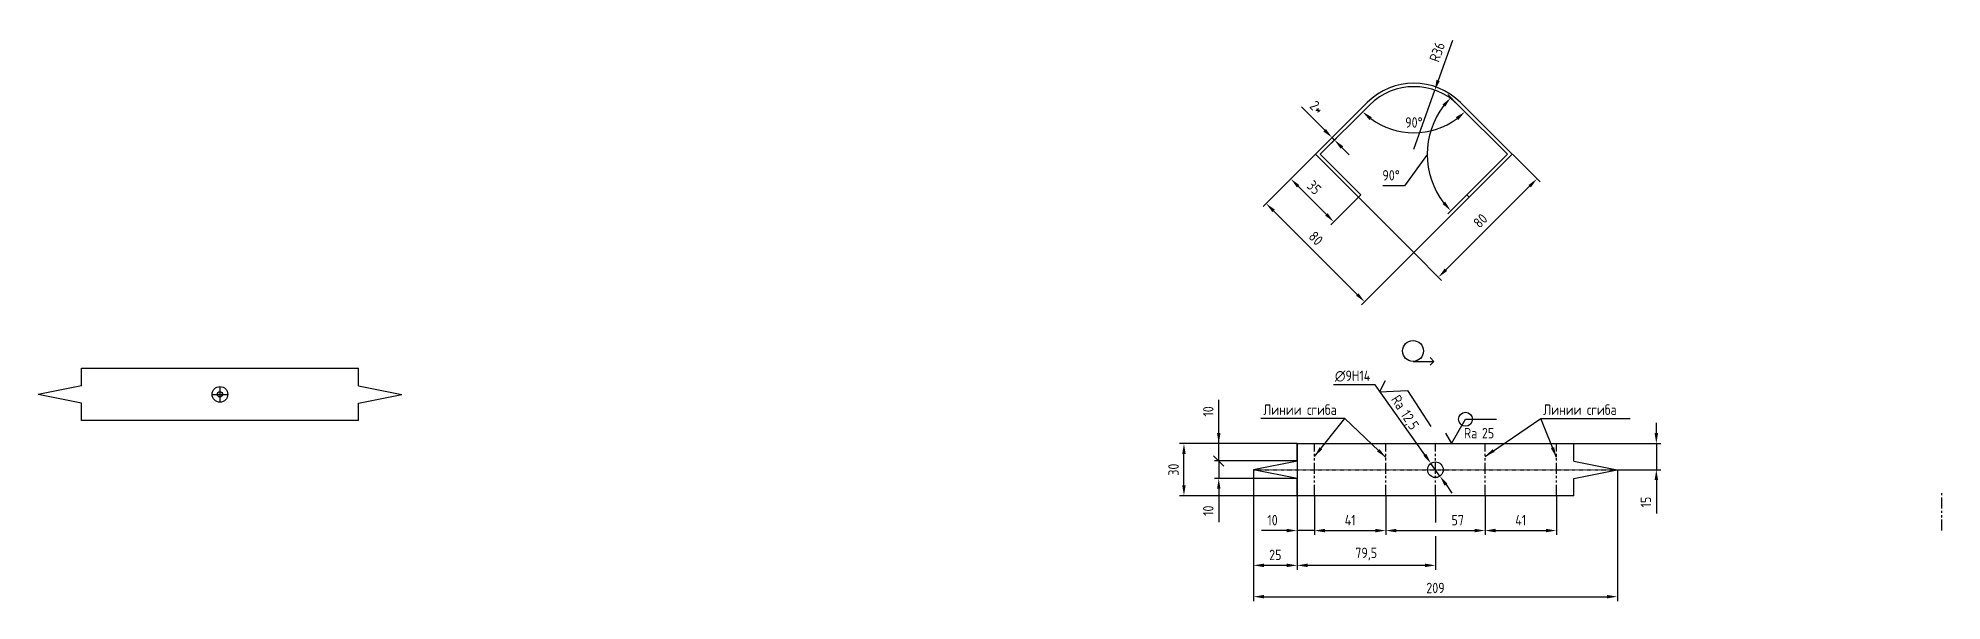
# Model space of a CAD drawing. Header units: millimetres. Extents: x 536 to 1630, y 483 to 806.
import ezdxf
from ezdxf.enums import TextEntityAlignment as Align

# ---------------------------------------------------------------- set-up
doc = ezdxf.new("R2010")
doc.units = ezdxf.units.MM
doc.header["$LTSCALE"] = 0.2
doc.linetypes.add('CENTER', pattern=[2, 1.25, -0.25, 0.25, -0.25])
doc.linetypes.add('PHANTOM', pattern=[63.5, 31.75, -6.35, 6.35, -6.35, 6.35, -6.35])
for name, color, linetype in [('Cent', 5, 'CENTER'), ('Con', 6, 'Continuous'), ('Cont', 6, 'Continuous'), ('DIM', 7, 'Continuous'), ('Phan', 5, 'PHANTOM'), ('Text', 3, 'Continuous'), ('Textb', 6, 'Continuous')]:
    doc.layers.add(name, color=color, linetype=linetype)
doc.styles.add('Style1', font='romans.shx', dxfattribs={"width": 0.8})
doc.dimstyles.new('2Dia', dxfattribs={"dimscale": 2, "dimtxt": 3, "dimasz": 3, "dimexe": 1.25, "dimexo": 0, "dimgap": 1, "dimtad": 1, "dimtoh": 1, "dimdec": 3, "dimtxsty": 'Style1', "dimcen": 2.5, "dimclrt": 3, "dimadec": 0, "dimazin": 0, "dimtfac": 1, "dimtdec": 3, "dimtmove": 0, "dimatfit": 2, "dimfxl": 1, "dimarcsym": 0})
doc.dimstyles.new('Lin_2', dxfattribs={"dimscale": 2, "dimtxt": 3, "dimasz": 3, "dimexe": 1.25, "dimexo": 0, "dimgap": 1.5, "dimtad": 1, "dimtxsty": 'Style1', "dimcen": 2.5, "dimclrt": 3, "dimadec": 0, "dimazin": 0, "dimtfac": 1, "dimtmove": 0, "dimatfit": 3, "dimldrblk": 'DOT', "dimfxl": 1, "dimarcsym": 0})

# ---------------------------------------------------------------- blocks, each defined once
blk = doc.blocks.new('*D25')
at = {"layer": 'DIM', "color": 0, "lineweight": -2, "transparency": 16777216}
for p, q in [((1259.3, 543.2), (1259.3, 520.7)), ((1269.3, 543.2), (1269.3, 520.7)), ((1253.3, 523.2), (1247.3, 523.2)), ((1269.3, 523.2), (1259.3, 523.2)), ((1275.3, 523.2), (1281.3, 523.2))]:
    blk.add_line(p, q, dxfattribs=at)
at = {"layer": 'DIM', "color": 0, "transparency": 16777216}
for points in [[(1253.3, 524.2), (1253.3, 522.2), (1259.3, 523.2)], [(1275.3, 524.2), (1275.3, 522.2), (1269.3, 523.2)]]:
    blk.add_solid(points, dxfattribs=at)
at = {"layer": 'DIM', "color": 3, "transparency": 16777216, "insert": (1245.2, 529.2), "char_height": 6, "attachment_point": 5, "style": 'Style1'}
blk.add_mtext('10', dxfattribs=at)
blk = doc.blocks.new('_Dot')
at = {"color": 0, "linetype": 'ByBlock', "lineweight": -2}
blk.add_line((-0.5, 0), (-1, 0), dxfattribs=at)
at = {"color": 0, "linetype": 'ByBlock', "const_width": 0.5}
blk.add_lwpolyline([(-0.25, 0, 1), (0.25, 0, 1)], format="xyb", close=True, dxfattribs=at)
blk = doc.blocks.new('*D26')
at = {"layer": 'DIM', "color": 0, "lineweight": -2, "transparency": 16777216}
for p, q in [((1269.3, 543.2), (1269.3, 520.7)), ((1310.3, 543.2), (1310.3, 520.7)), ((1275.3, 523.2), (1304.3, 523.2))]:
    blk.add_line(p, q, dxfattribs=at)
at = {"layer": 'DIM', "color": 0, "transparency": 16777216}
for points in [[(1275.3, 524.2), (1275.3, 522.2), (1269.3, 523.2)], [(1304.3, 524.2), (1304.3, 522.2), (1310.3, 523.2)]]:
    blk.add_solid(points, dxfattribs=at)
at = {"layer": 'DIM', "color": 3, "transparency": 16777216, "insert": (1289.8, 529.2), "char_height": 6, "attachment_point": 5, "style": 'Style1'}
blk.add_mtext('41', dxfattribs=at)
blk = doc.blocks.new('*D27')
at = {"layer": 'DIM', "color": 0, "lineweight": -2, "transparency": 16777216}
for p, q in [((1310.3, 543.2), (1310.3, 520.7)), ((1367.3, 543.2), (1367.3, 520.7)), ((1316.3, 523.2), (1361.3, 523.2))]:
    blk.add_line(p, q, dxfattribs=at)
at = {"layer": 'DIM', "color": 0, "transparency": 16777216}
for points in [[(1316.3, 524.2), (1316.3, 522.2), (1310.3, 523.2)], [(1361.3, 524.2), (1361.3, 522.2), (1367.3, 523.2)]]:
    blk.add_solid(points, dxfattribs=at)
at = {"layer": 'DIM', "color": 3, "transparency": 16777216, "insert": (1351.6, 529.2), "char_height": 6, "attachment_point": 5, "style": 'Style1'}
blk.add_mtext('57', dxfattribs=at)
blk = doc.blocks.new('*D28')
at = {"layer": 'DIM', "color": 0, "lineweight": -2, "transparency": 16777216}
for p, q in [((1367.3, 543.2), (1367.3, 520.7)), ((1408.3, 543.2), (1408.3, 520.7)), ((1373.3, 523.2), (1402.3, 523.2))]:
    blk.add_line(p, q, dxfattribs=at)
at = {"layer": 'DIM', "color": 0, "transparency": 16777216}
for points in [[(1373.3, 524.2), (1373.3, 522.2), (1367.3, 523.2)], [(1402.3, 524.2), (1402.3, 522.2), (1408.3, 523.2)]]:
    blk.add_solid(points, dxfattribs=at)
at = {"layer": 'DIM', "color": 3, "transparency": 16777216, "insert": (1387.8, 529.2), "char_height": 6, "attachment_point": 5, "style": 'Style1'}
blk.add_mtext('41', dxfattribs=at)
blk = doc.blocks.new('*D29')
at = {"layer": 'DIM', "color": 0, "lineweight": -2, "transparency": 16777216}
for p, q in [((1259.3, 573.2), (1259.3, 500.7)), ((1338.8, 519.9), (1338.8, 500.7)), ((1332.8, 503.2), (1265.3, 503.2))]:
    blk.add_line(p, q, dxfattribs=at)
at = {"layer": 'DIM', "color": 0, "transparency": 16777216}
for points in [[(1265.3, 504.2), (1265.3, 502.2), (1259.3, 503.2)], [(1332.8, 504.2), (1332.8, 502.2), (1338.8, 503.2)]]:
    blk.add_solid(points, dxfattribs=at)
at = {"layer": 'DIM', "color": 3, "transparency": 16777216, "insert": (1299, 509.7), "char_height": 6, "attachment_point": 5, "style": 'Style1'}
blk.add_mtext('79,5', dxfattribs=at)
blk = doc.blocks.new('*D30')
at = {"layer": 'DIM', "color": 0, "lineweight": -2, "transparency": 16777216}
for p, q in [((1304.2, 607), (1280.2, 607)), ((1332.7, 566.7), (1304.2, 607)), ((1341.4, 554.5), (1336.2, 561.8)), ((1344.9, 549.6), (1348.3, 544.7))]:
    blk.add_line(p, q, dxfattribs=at)
at = {"layer": 'DIM', "color": 0, "transparency": 16777216}
for points in [[(1333.5, 567.3), (1331.9, 566.2), (1336.2, 561.8)], [(1345.7, 550.2), (1344, 549), (1341.4, 554.5)]]:
    blk.add_solid(points, dxfattribs=at)
at = {"layer": 'DIM', "color": 3, "transparency": 16777216, "insert": (1291.2, 612), "char_height": 6, "attachment_point": 5, "style": 'Style1'}
blk.add_mtext('∅9H14', dxfattribs=at)
blk = doc.blocks.new('sherISO_01')
at = {"layer": 'Text'}
blk.add_line((4.04, 7), (16.36, 7), dxfattribs=at)
blk.add_lwpolyline([(-1.73, 3), (0, 0), (4.04, 7)], dxfattribs=at)
at = {"layer": 'Text', "style": 'Style1', "width": 0.8}
blk.add_text('Ra', height=3, dxfattribs=at).set_placement((3.58, 1.5))
blk.add_attdef('12,5', (8.73, 1.5), '', height=3, dxfattribs=at)
blk = doc.blocks.new('*D31')
at = {"layer": 'DIM', "color": 0, "lineweight": -2, "transparency": 16777216}
for p, q in [((1234.3, 558.2), (1234.3, 500.7)), ((1259.3, 543.2), (1259.3, 500.7)), ((1253.3, 503.2), (1240.3, 503.2))]:
    blk.add_line(p, q, dxfattribs=at)
at = {"layer": 'DIM', "color": 0, "transparency": 16777216}
for points in [[(1240.3, 504.2), (1240.3, 502.2), (1234.3, 503.2)], [(1253.3, 504.2), (1253.3, 502.2), (1259.3, 503.2)]]:
    blk.add_solid(points, dxfattribs=at)
at = {"layer": 'DIM', "color": 3, "transparency": 16777216, "insert": (1246.8, 509.2), "char_height": 6, "attachment_point": 5, "style": 'Style1'}
blk.add_mtext('25', dxfattribs=at)
blk = doc.blocks.new('_Oblique')
at = {"color": 0, "linetype": 'ByBlock', "lineweight": -2}
blk.add_line((-0.5, -0.5), (0.5, 0.5), dxfattribs=at)
blk = doc.blocks.new('*D32')
at = {"layer": 'DIM', "color": 0, "lineweight": -2, "transparency": 16777216}
for p, q in [((1214.3, 579.2), (1214.3, 598.3)), ((1259.3, 573.2), (1211.8, 573.2)), ((1214.3, 563.2), (1214.3, 573.2)), ((1259.3, 563.2), (1211.8, 563.2)), ((1214.3, 563.2), (1214.3, 557.2))]:
    blk.add_line(p, q, dxfattribs=at)
at = {"layer": 'DIM', "color": 0, "transparency": 16777216}
blk.add_solid([(1213.3, 579.2), (1215.3, 579.2), (1214.3, 573.2)], dxfattribs=at)
at = {"layer": 'DIM', "color": 0, "lineweight": -2, "transparency": 16777216, "xscale": 6, "yscale": 6, "zscale": 6, "rotation": 90}
blk.add_blockref('_Oblique', (1214.3, 563.2), dxfattribs=at)
at = {"layer": 'DIM', "color": 3, "transparency": 16777216, "insert": (1208.3, 591.7), "char_height": 6, "attachment_point": 5, "rotation": 90, "style": 'Style1'}
blk.add_mtext('10', dxfattribs=at)
blk = doc.blocks.new('*D33')
at = {"layer": 'DIM', "color": 0, "lineweight": -2, "transparency": 16777216}
for p, q in [((1214.3, 563.2), (1214.3, 575.2)), ((1259.3, 563.2), (1211.8, 563.2)), ((1214.3, 563.2), (1214.3, 553.2)), ((1259.3, 553.2), (1211.8, 553.2)), ((1214.3, 547.2), (1214.3, 528.1))]:
    blk.add_line(p, q, dxfattribs=at)
at = {"layer": 'DIM', "color": 0, "transparency": 16777216}
blk.add_solid([(1213.3, 547.2), (1215.3, 547.2), (1214.3, 553.2)], dxfattribs=at)
at = {"layer": 'DIM', "color": 0, "lineweight": -2, "transparency": 16777216, "xscale": 6, "yscale": 6, "zscale": 6, "rotation": 270}
blk.add_blockref('_Oblique', (1214.3, 563.2), dxfattribs=at)
at = {"layer": 'DIM', "color": 3, "transparency": 16777216, "insert": (1208.3, 534.6), "char_height": 6, "attachment_point": 5, "rotation": 90, "style": 'Style1'}
blk.add_mtext('10', dxfattribs=at)
blk = doc.blocks.new('*D34')
at = {"layer": 'DIM', "color": 0, "lineweight": -2, "transparency": 16777216}
for p, q in [((1259.3, 573.2), (1191.8, 573.2)), ((1194.3, 549.2), (1194.3, 567.2)), ((1259.3, 543.2), (1191.8, 543.2))]:
    blk.add_line(p, q, dxfattribs=at)
at = {"layer": 'DIM', "color": 0, "transparency": 16777216}
for points in [[(1193.3, 567.2), (1195.3, 567.2), (1194.3, 573.2)], [(1193.3, 549.2), (1195.3, 549.2), (1194.3, 543.2)]]:
    blk.add_solid(points, dxfattribs=at)
at = {"layer": 'DIM', "color": 3, "transparency": 16777216, "insert": (1188.3, 558.2), "char_height": 6, "attachment_point": 5, "rotation": 90, "style": 'Style1'}
blk.add_mtext('30', dxfattribs=at)
blk = doc.blocks.new('*D35')
at = {"layer": 'DIM', "color": 0, "lineweight": -2, "transparency": 16777216}
for p, q in [((1465.7, 579.2), (1465.7, 585.2)), ((1418.3, 573.2), (1468.2, 573.2)), ((1465.7, 573.2), (1465.7, 558.2)), ((1443.3, 558.2), (1468.2, 558.2)), ((1465.7, 552.2), (1465.7, 533.1))]:
    blk.add_line(p, q, dxfattribs=at)
at = {"layer": 'DIM', "color": 0, "transparency": 16777216}
for points in [[(1464.7, 579.2), (1466.7, 579.2), (1465.7, 573.2)], [(1464.7, 552.2), (1466.7, 552.2), (1465.7, 558.2)]]:
    blk.add_solid(points, dxfattribs=at)
at = {"layer": 'DIM', "color": 3, "transparency": 16777216, "insert": (1459.7, 539.6), "char_height": 6, "attachment_point": 5, "rotation": 90, "style": 'Style1'}
blk.add_mtext('15', dxfattribs=at)
blk = doc.blocks.new('A$C6CF913E7')
at = {"layer": 'Text'}
blk.add_circle((0, 0), 2, dxfattribs=at)
blk = doc.blocks.new('sherISO_07')
at = {"layer": 'Text'}
blk.add_line((4.04, 7), (12.93, 7), dxfattribs=at)
blk.add_lwpolyline([(-1.73, 3), (0, 0), (4.04, 7)], dxfattribs=at)
blk.add_blockref('A$C6CF913E7', (4.04, 7))
at = {"layer": 'Text', "style": 'Style1', "width": 0.8}
blk.add_text('Ra', height=3, dxfattribs=at).set_placement((3.58, 1.5))
blk.add_attdef('25', (8.73, 1.5), '', height=3, dxfattribs=at)
blk = doc.blocks.new('ZNAK07')
at = {"layer": 'Cont'}
for p, q in [((23.2, 0.18), (29.22, 0.18)), ((29.22, 0.18), (28.09, 1.31)), ((29.22, 0.18), (28.09, -0.95))]:
    blk.add_line(p, q, dxfattribs=at)
blk.add_circle((23.2, 3.18), 3, dxfattribs=at)
at = {"layer": 'Textb', "style": 'Style1', "width": 0.8}
for tag, height, p in [('А', 6, (3.83, 0.18)), ('SC', 5, (18.52, 0.18))]:
    blk.add_attdef(tag, text='', height=height, dxfattribs=at).set_placement(p, align=Align.RIGHT)
blk = doc.blocks.new('*D37')
at = {"layer": 'DIM', "color": 0, "lineweight": -2, "transparency": 16777216}
for p, q in [((1269.8, 739.5), (1239.8, 709.5)), ((1293.9, 658.9), (1245.8, 707)), ((1326.4, 683), (1296.3, 652.9))]:
    blk.add_line(p, q, dxfattribs=at)
at = {"layer": 'DIM', "color": 0, "transparency": 16777216}
for points in [[(1246.5, 707.7), (1245.1, 706.3), (1241.5, 711.2)], [(1294.6, 659.6), (1293.2, 658.2), (1298.1, 654.7)]]:
    blk.add_solid(points, dxfattribs=at)
at = {"layer": 'DIM', "color": 3, "transparency": 16777216, "insert": (1270.1, 691.2), "char_height": 6, "attachment_point": 5, "rotation": 315, "style": 'Style1'}
blk.add_mtext('80', dxfattribs=at)
blk = doc.blocks.new('*D38')
at = {"layer": 'DIM', "color": 0, "lineweight": -2, "transparency": 16777216}
for p, q in [((1269.8, 739.5), (1253.9, 723.6)), ((1276.2, 704.9), (1259.9, 721.1)), ((1294.6, 714.8), (1278.7, 698.9))]:
    blk.add_line(p, q, dxfattribs=at)
at = {"layer": 'DIM', "color": 0, "transparency": 16777216}
for points in [[(1260.6, 721.8), (1259.2, 720.4), (1255.7, 725.4)], [(1276.9, 705.6), (1275.5, 704.2), (1280.4, 700.6)]]:
    blk.add_solid(points, dxfattribs=at)
at = {"layer": 'DIM', "color": 3, "transparency": 16777216, "insert": (1269.1, 720.4), "char_height": 6, "attachment_point": 5, "rotation": 315, "style": 'Style1'}
blk.add_mtext('35', dxfattribs=at)
blk = doc.blocks.new('*D39')
at = {"layer": 'DIM', "color": 0, "lineweight": -2, "transparency": 16777216}
for p, q in [((1383, 739.5), (1398.9, 723.6)), ((1344.8, 673.1), (1392.9, 721.1)), ((1326.4, 683), (1342.3, 667))]:
    blk.add_line(p, q, dxfattribs=at)
at = {"layer": 'DIM', "color": 0, "transparency": 16777216}
for points in [[(1392.2, 721.8), (1393.6, 720.4), (1397.1, 725.4)], [(1344.1, 673.8), (1345.5, 672.4), (1340.5, 668.8)]]:
    blk.add_solid(points, dxfattribs=at)
at = {"layer": 'DIM', "color": 3, "transparency": 16777216, "insert": (1364.6, 701.3), "char_height": 6, "attachment_point": 5, "rotation": 45, "style": 'Style1'}
blk.add_mtext('80', dxfattribs=at)
blk = doc.blocks.new('*D40')
at = {"layer": 'DIM', "color": 0, "lineweight": -2, "transparency": 16777216}
for p, q in [((1351.8, 767.8), (1345.9, 773.8)), ((1334.2, 739.5), (1321.1, 721.4)), ((1321.1, 721.4), (1308.5, 721.4)), ((1356.8, 716.2), (1345.9, 705.3))]:
    blk.add_line(p, q, dxfattribs=at)
blk.add_arc((1380.1, 739.5), 46, 142.4843, 217.5157, dxfattribs=at)
at = {"layer": 'DIM', "color": 0, "transparency": 16777216}
for points in [[(1342.9, 768.2), (1344.4, 766.9), (1347.6, 772)], [(1344.4, 712.2), (1342.9, 710.9), (1347.6, 707)]]:
    blk.add_solid(points, dxfattribs=at)
at = {"layer": 'DIM', "color": 3, "transparency": 16777216, "insert": (1313.3, 727.4), "char_height": 6, "attachment_point": 5, "style": 'Style1'}
blk.add_mtext('90°', dxfattribs=at)
blk = doc.blocks.new('*D41')
at = {"layer": 'DIM', "color": 0, "lineweight": -2, "transparency": 16777216}
for p, q in [((1275.2, 753.3), (1261.8, 766.7)), ((1283.5, 753.2), (1277.6, 747.3)), ((1284.9, 751.8), (1279, 745.9)), ((1280.8, 747.7), (1279.4, 749.1)), ((1285.1, 743.4), (1289.3, 739.2))]:
    blk.add_line(p, q, dxfattribs=at)
at = {"layer": 'DIM', "color": 0, "transparency": 16777216}
for points in [[(1275.9, 754), (1274.4, 752.6), (1279.4, 749.1)], [(1285.8, 744.1), (1284.3, 742.7), (1280.8, 747.7)]]:
    blk.add_solid(points, dxfattribs=at)
at = {"layer": 'DIM', "color": 3, "transparency": 16777216, "insert": (1270.6, 766.4), "char_height": 6, "attachment_point": 5, "rotation": 315, "style": 'Style1'}
blk.add_mtext('2*', dxfattribs=at)
blk = doc.blocks.new('*D42')
at = {"layer": 'DIM', "color": 0, "lineweight": -2, "transparency": 16777216}
for p, q in [((1348.5, 804.9), (1340.4, 782)), ((1326.4, 742.4), (1338.4, 776.3))]:
    blk.add_line(p, q, dxfattribs=at)
at = {"layer": 'DIM', "color": 0, "transparency": 16777216}
blk.add_solid([(1339.4, 782.3), (1341.3, 781.6), (1338.4, 776.3)], dxfattribs=at)
at = {"layer": 'DIM', "color": 3, "transparency": 16777216, "insert": (1339.8, 798.3), "char_height": 6, "attachment_point": 5, "rotation": 70.539, "style": 'Style1'}
blk.add_mtext('R36', dxfattribs=at)
blk = doc.blocks.new('*D43')
at = {"layer": 'DIM', "color": 0, "lineweight": -2, "transparency": 16777216}
blk.add_arc((1326.4, 793.3), 41.5, 233.2916, 306.7084, dxfattribs=at)
at = {"layer": 'DIM', "color": 0, "transparency": 16777216}
for points in [[(1300.9, 759.2), (1302.2, 760.8), (1297, 763.9)], [(1350.5, 760.8), (1351.9, 759.2), (1355.7, 763.9)]]:
    blk.add_solid(points, dxfattribs=at)
at = {"layer": 'DIM', "color": 3, "transparency": 16777216, "insert": (1326.4, 757.8), "char_height": 6, "attachment_point": 5, "style": 'Style1'}
blk.add_mtext('90°', dxfattribs=at)
blk = doc.blocks.new('*D44')
at = {"layer": 'DIM', "color": 0, "lineweight": -2, "transparency": 16777216}
for p, q in [((1234.3, 558.2), (1234.3, 482.7)), ((1443.3, 558.2), (1443.3, 482.7)), ((1240.3, 485.2), (1437.3, 485.2))]:
    blk.add_line(p, q, dxfattribs=at)
at = {"layer": 'DIM', "color": 0, "transparency": 16777216}
for points in [[(1240.3, 486.2), (1240.3, 484.2), (1234.3, 485.2)], [(1437.3, 486.2), (1437.3, 484.2), (1443.3, 485.2)]]:
    blk.add_solid(points, dxfattribs=at)
at = {"layer": 'DIM', "color": 3, "transparency": 16777216, "insert": (1338.8, 490.2), "char_height": 6, "attachment_point": 5, "style": 'Style1'}
blk.add_mtext('209', dxfattribs=at)

msp = doc.modelspace()

# ---------------------------------------------------------------- linework, layer by layer
at = {"layer": 'Cent'}
msp.add_line((1234.2913, 558.178), (1443.2913, 558.178), dxfattribs=at)
at = {"layer": 'Con'}
for p, q in [((560.9737, 606.4901), (560.9737, 616.4901)), ((560.9737, 616.4901), (719.9737, 616.4901)), ((719.9737, 606.4901), (719.9737, 616.4901)), ((560.9737, 606.4901), (535.9737, 601.4901)), ((719.9737, 606.4901), (744.9737, 601.4901)), ((560.9737, 596.4901), (535.9737, 601.4901)), ((560.9737, 586.4901), (560.9737, 596.4901)), ((719.9737, 596.4901), (744.9737, 601.4901)), ((719.9737, 586.4901), (719.9737, 596.4901)), ((719.9737, 586.4901), (560.9737, 586.4901)), ((1259.2913, 573.178), (1418.2913, 573.178)), ((1259.2913, 563.178), (1259.2913, 573.178)), ((1418.2913, 563.178), (1418.2913, 573.178)), ((1259.2913, 563.178), (1234.2913, 558.178)), ((1259.2913, 553.178), (1234.2913, 558.178)), ((1418.2913, 563.178), (1443.2913, 558.178)), ((1418.2913, 553.178), (1443.2913, 558.178)), ((1259.2913, 543.178), (1259.2913, 553.178)), ((1418.2913, 543.178), (1418.2913, 553.178)), ((1418.2913, 543.178), (1259.2913, 543.178))]:
    msp.add_line(p, q, dxfattribs=at)
at = {"layer": 'Con', "color": 2}
for p, q in [((640.4737, 605.9901), (640.4737, 596.9901)), ((635.9737, 601.4901), (644.9737, 601.4901))]:
    msp.add_line(p, q, dxfattribs=at)
at = {"layer": 'Con'}
for centre in [(640.4737, 601.4901), (1338.7913, 558.178)]:
    msp.add_circle(centre, 4.5, dxfattribs=at)
at = {"layer": 'Con', "color": 2}
msp.add_circle((640.4737, 601.4901), 1.5, dxfattribs=at)
at = {"layer": 'Cont'}
for p, q in [((1299.5223, 769.2245), (1269.8238, 739.526)), ((1300.9365, 767.8103), (1272.6522, 739.526)), ((1351.8482, 767.8103), (1380.1325, 739.526)), ((1353.2624, 769.2245), (1382.9609, 739.526)), ((1269.8238, 739.526), (1294.5725, 714.7773)), ((1272.6522, 739.526), (1295.9868, 716.1915)), ((1380.1325, 739.526), (1356.7979, 716.1915)), ((1382.9609, 739.526), (1358.2122, 714.7773)), ((1310.4899, 727.452), (1310.4899, 727.452)), ((1294.5725, 714.7773), (1295.9868, 716.1915)), ((1358.2122, 714.7773), (1356.7979, 716.1915))]:
    msp.add_line(p, q, dxfattribs=at)
for radius in [38, 36]:
    msp.add_arc((1326.3924, 742.3544), radius, 45, 135, dxfattribs=at)
at = {"layer": 'DIM'}
for p, q in [((1294.5725, 714.7773), (1326.3924, 682.9575)), ((1358.2122, 714.7773), (1326.3924, 682.9575)), ((1338.7913, 543.178), (1338.7913, 527.8737)), ((1247.2913, 523.178), (1238.9208, 523.178))]:
    msp.add_line(p, q, dxfattribs=at)
at = {"layer": 'Phan'}
for p, q in [((1269.2913, 543.178), (1269.2913, 573.178)), ((1310.2913, 543.178), (1310.2913, 573.178)), ((1338.7913, 543.178), (1338.7913, 573.178)), ((1367.2913, 543.178), (1367.2913, 573.178)), ((1408.2913, 543.178), (1408.2913, 573.178)), ((1629.7766, 523.1582), (1629.7766, 545.9106))]:
    msp.add_line(p, q, dxfattribs=at)

# ---------------------------------------------------------------- block references
at = {"layer": 'Con', "xscale": 2, "yscale": 2, "zscale": 2}
msp.add_blockref('ZNAK07', (1279.5048, 620.0844), dxfattribs=at)
at = {"layer": 'Con', "xscale": 1.9999999999999374, "yscale": 1.9999999999999374, "zscale": 1.9999999999999374, "rotation": 302.56123846671835}
msp.add_blockref('sherISO_01', (1306.6541, 603.0307), dxfattribs=at).add_auto_attribs({'12,5': '12,5'})
at = {"layer": 'Con', "xscale": 2, "yscale": 2, "zscale": 2}
msp.add_blockref('sherISO_07', (1348.0074, 573.178), dxfattribs=at).add_auto_attribs({'25': '25'})

# ---------------------------------------------------------------- texts
at = {"layer": 'Text', "style": 'Style1', "width": 0.8}
for p in [(1239.9264, 589.679), (1400.7322, 589.679)]:
    msp.add_text('Линии сгиба', height=6, dxfattribs=at).set_placement(p)

# ---------------------------------------------------------------- dimensions: what is measured, and where the dimension line sits
at = {"layer": 'DIM'}
dim = msp.add_radius_dim(center=(1326.3924, 742.3544), mpoint=(1338.3863, 776.2977), dimstyle='Lin_2', dxfattribs=at)
dim.commit()
dim.dimension.update_dxf_attribs({"geometry": '*D42', "text_midpoint": (1339.7827, 798.2586)})
dim = msp.add_linear_dim(base=(1279.3942, 749.0964), p1=(1284.8845, 751.7582), p2=(1283.4703, 753.1725), angle=135, text='<>*', dimstyle='Lin_2', dxfattribs=at)
dim.commit()
dim.dimension.update_dxf_attribs({"geometry": '*D41', "text_midpoint": (1266.3632, 762.1273), "dimtype": 161})
dim = msp.add_angular_dim_2l(base=(1315.6521, 753.1831), line1=((1351.8482, 767.8103), (1380.1325, 739.526)), line2=((1300.9365, 767.8103), (1272.6522, 739.526)), dimstyle='Lin_2', dxfattribs=at)
dim.commit()
dim.dimension.update_dxf_attribs({"geometry": '*D43', "text_midpoint": (1326.3924, 757.7691)})
dim = msp.add_angular_dim_2l(base=(1335.7335, 751.4227), line1=((1351.8482, 767.8103), (1380.1325, 739.526)), line2=((1380.1325, 739.526), (1356.7979, 716.1915)), dimstyle='Lin_2', override={"dimtad": 3, "dimtmove": 1}, dxfattribs=at)
dim.commit()
dim.dimension.update_dxf_attribs({"geometry": '*D40', "text_midpoint": (1313.2521, 727.4224), "dimtype": 162})
for base, p1, p2, angle, picture, middle, dimtype in [((1241.5395, 711.2417), (1326.3924, 682.9575), (1269.8238, 739.526), 135, '*D37', (1265.8182, 686.9631), 161), ((1255.6817, 725.3839), (1294.5725, 714.7773), (1269.8238, 739.526), 135, '*D38', (1264.8708, 716.1947), 161), ((1397.103, 725.3839), (1326.3924, 682.9575), (1382.9609, 739.526), 45, '*D39', (1368.8188, 697.0996), 161), ((1465.6976, 558.178), (1418.2913, 573.178), (1443.2913, 558.178), 90, '*D35', (1465.6976, 539.6352), 160)]:
    dim = msp.add_linear_dim(base=base, p1=p1, p2=p2, angle=angle, dimstyle='Lin_2', dxfattribs=at)
    dim.commit()
    dim.dimension.update_dxf_attribs({"geometry": picture, "text_midpoint": middle, "dimtype": dimtype})
dim = msp.add_diameter_dim_2p(p1=(1341.394, 554.507), p2=(1336.1886, 561.849), text='<>H14', dimstyle='2Dia', dxfattribs=at)
dim.commit()
dim.dimension.update_dxf_attribs({"geometry": '*D30', "text_midpoint": (1291.2141, 606.988), "dimtype": 163})
dim = msp.add_linear_dim(base=(1214.2913, 573.178), p1=(1259.2913, 563.178), p2=(1259.2913, 573.178), angle=90, dimstyle='Lin_2', override={"dimblk1": 'Oblique', "dimsah": 1}, dxfattribs=at)
dim.commit()
dim.dimension.update_dxf_attribs({"geometry": '*D32', "text_midpoint": (1208.2913, 591.7209)})
dim = msp.add_linear_dim(base=(1194.2913, 573.178), p1=(1259.2913, 543.178), p2=(1259.2913, 573.178), angle=90, dimstyle='Lin_2', dxfattribs=at)
dim.commit()
dim.dimension.update_dxf_attribs({"geometry": '*D34', "text_midpoint": (1188.2913, 558.178)})
dim = msp.add_linear_dim(base=(1214.2913, 563.178), p1=(1259.2913, 553.178), p2=(1259.2913, 563.178), angle=90, dimstyle='Lin_2', override={"dimblk2": 'Oblique', "dimsah": 1}, dxfattribs=at)
dim.commit()
dim.dimension.update_dxf_attribs({"geometry": '*D33', "text_midpoint": (1214.2913, 534.6352), "dimtype": 160})
for base, p1, p2, dimstyle, picture, middle in [((1259.2913, 503.178), (1338.7913, 519.891), (1259.2913, 573.178), 'Lin_2', '*D29', (1299.0413, 509.7494)), ((1234.2913, 503.178), (1259.2913, 543.178), (1234.2913, 558.178), 'Lin_2', '*D31', (1246.7913, 509.178)), ((1443.2913, 485.2447), (1234.2913, 558.178), (1443.2913, 558.178), '2Dia', '*D44', (1338.7913, 490.2447)), ((1310.2913, 523.178), (1269.2913, 543.178), (1310.2913, 543.178), 'Lin_2', '*D26', (1289.7913, 529.178)), ((1408.2913, 523.178), (1367.2913, 543.178), (1408.2913, 543.178), 'Lin_2', '*D28', (1387.7913, 529.178))]:
    dim = msp.add_linear_dim(base=base, p1=p1, p2=p2, dimstyle=dimstyle, dxfattribs=at)
    dim.commit()
    dim.dimension.update_dxf_attribs({"geometry": picture, "text_midpoint": middle})
dim = msp.add_linear_dim(base=(1259.2913, 523.178), p1=(1269.2913, 543.178), p2=(1259.2913, 543.178), dimstyle='Lin_2', override={"dimtmove": 1}, dxfattribs=at)
dim.commit()
dim.dimension.update_dxf_attribs({"geometry": '*D25', "text_midpoint": (1245.2492, 523.2177), "dimtype": 160})
dim = msp.add_linear_dim(base=(1367.2913, 523.178), p1=(1310.2913, 543.178), p2=(1367.2913, 543.178), dimstyle='Lin_2', dxfattribs=at)
dim.commit()
dim.dimension.update_dxf_attribs({"geometry": '*D27', "text_midpoint": (1351.6089, 523.178), "dimtype": 160})

# ---------------------------------------------------------------- leaders
for points in [[(1269.2913, 565.8315), (1286.697, 587.595), (1238.5648, 587.595)], [(1310.2913, 565.2403), (1286.697, 587.595)], [(1367.2777, 565.8315), (1399.3803, 587.595), (1450.7533, 587.595)], [(1408.2777, 565.2403), (1399.3803, 587.595)]]:
    msp.add_leader(points, dimstyle='2Dia', override={"dimgap": 1, "dimtad": 0}, dxfattribs=at)

doc.saveas('drawing.dxf')
